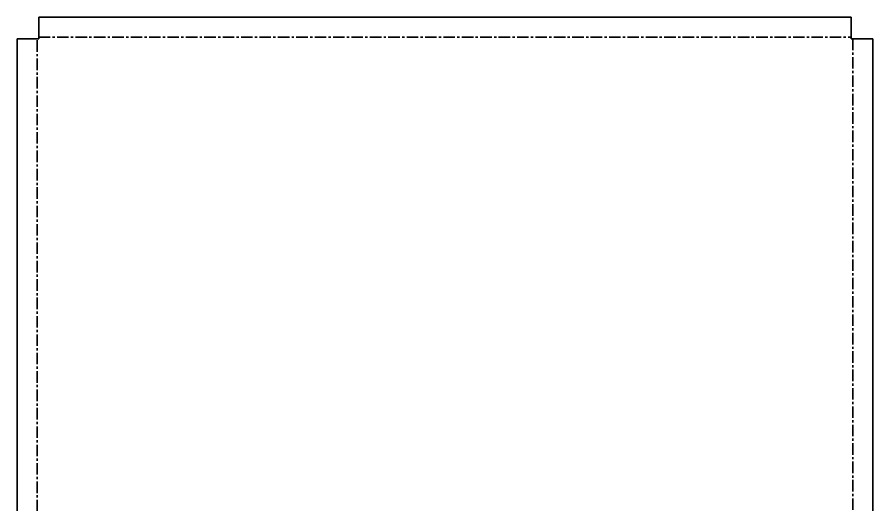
# Model space of a CAD drawing. Extents: x -138 to 979, y -42 to 1231.
# Drawn here: x -138 to 979, y 595 to 1231 of the extents above; entities that cross this region are included whole.
import ezdxf

# ---------------------------------------------------------------- set-up
doc = ezdxf.new("R2010")
doc.units = 0
doc.linetypes.add('AXES', pattern=[24, 15, -3, 3, -3])

msp = doc.modelspace()

# ---------------------------------------------------------------- linework, layer by layer
at = {"color": 7, "lineweight": 35}
for p, q in [((-109.5, 1231.2), (950.5, 1231.2)), ((-109.5, 1231.2), (-109.5, 1203)), ((950.5, 1203), (950.5, 1231.2)), ((-109.5, 1203), (-137.7, 1203)), ((-137.7, 1203), (-137.7, 57)), ((978.7, 1203), (950.5, 1203)), ((978.7, 57), (978.7, 1203))]:
    msp.add_line(p, q, dxfattribs=at)
at = {"color": 1, "linetype": 'AXES', "lineweight": 35}
for p, q in [((-111.6, -14), (-111.6, 1203)), ((-109.5, 1205.1), (950.5, 1205.1)), ((952.6, 1203), (952.6, -14))]:
    msp.add_line(p, q, dxfattribs=at)

doc.saveas('drawing.dxf')
